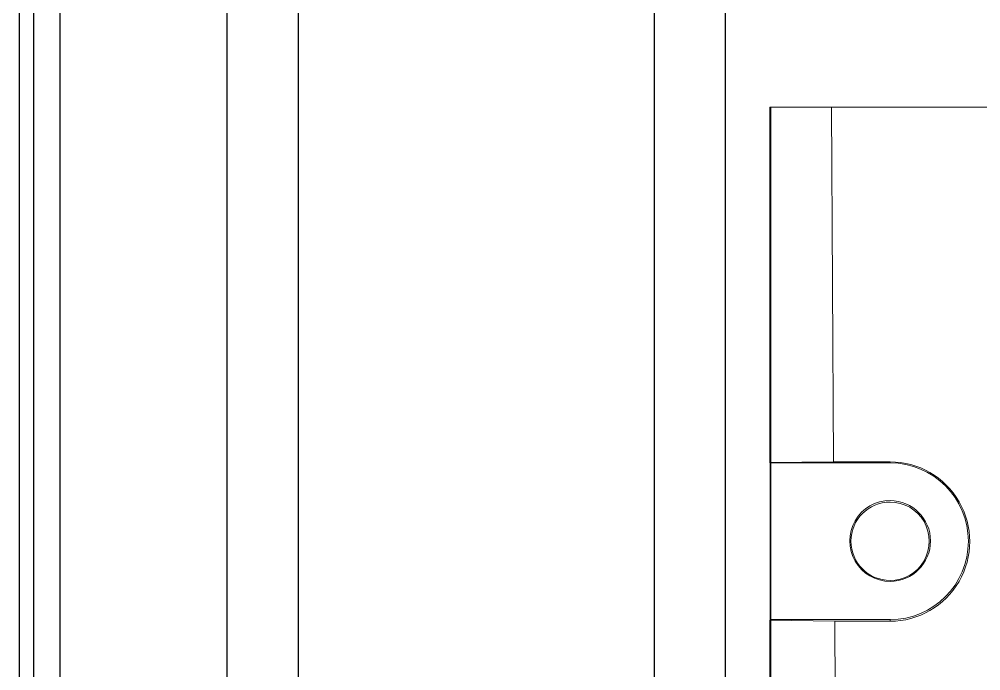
# Model space of a CAD drawing. Header units: millimetres. Extents: x 37984 to 70752, y 14140 to 37584.
# Drawn here: x 45789.5 to 45857, y 28279.7 to 28325.4 of the extents above; entities that cross this region are included whole.
import ezdxf

# ---------------------------------------------------------------- set-up
doc = ezdxf.new("R2010")
doc.units = ezdxf.units.MM
doc.set_wipeout_variables(frame=1)
doc.layers.add('! NO PLOT !', color=7, linetype='Continuous', true_color=0xff75dd, plot=False)
doc.layers.add('000-PI-Oprema', color=30, linetype='Continuous', lineweight=5)
doc.layers.add('002-PI-Kabelska kanalica', color=150, linetype='Continuous')
doc.layers.add('004-PI-DIN Šina', color=3, linetype='Continuous')

# ---------------------------------------------------------------- blocks, each defined once
blk = doc.blocks.new('*U528')
at = {"layer": '002-PI-Kabelska kanalica'}
blk.add_line((-20, -100), (-20, 120), dxfattribs=at)
blk = doc.blocks.new('8606.000_montažna')
at = {"layer": '! NO PLOT !'}
blk.add_line((51182.395, 38449.418), (51182.395, 36559.418), dxfattribs=at)
blk = doc.blocks.new('spojnica')
at = {"layer": '! NO PLOT !', "transparency": 33554687}
blk.add_line((44768.495, 28811.504), (44768.495, 26919.404), dxfattribs=at)
blk = doc.blocks.new('DELTA IP 30 - 47506030')
blk.add_wipeout([(47259.125, 28642.892), (47320.16, 28642.779), (47320.16, 28587.934), (47259.125, 28587.933)]).dxf.layer = '000-PI-Oprema'
at = {"layer": '000-PI-Oprema'}
for p, q in [((47259.125, 28606.459), (47259.125, 28592.269)), ((47284.027, 28592.399), (47284.027, 28596.374)), ((47284.101, 28596.374), (47284.027, 28596.374)), ((47284.101, 28587.951), (47284.101, 28596.374)), ((47295.101, 28596.374), (47295.216, 28596.374)), ((47295.101, 28596.374), (47295.101, 28587.951)), ((47295.216, 28592.484), (47295.216, 28596.374)), ((47259.125, 28592.269), (47284.027, 28592.399)), ((47259.125, 28592.269), (47259.125, 28587.933)), ((47284.072, 28587.933), (47284.027, 28592.399)), ((47295.216, 28592.484), (47295.143, 28587.934)), ((47302.621, 28592.521), (47295.216, 28592.484)), ((47320.16, 28587.994), (47259.125, 28587.996)), ((47259.125, 28587.933), (47284.072, 28587.933)), ((47284.101, 28587.951), (47284.072, 28587.933)), ((47295.101, 28587.951), (47284.101, 28587.951)), ((47295.101, 28587.951), (47295.143, 28587.934)), ((47295.143, 28587.934), (47320.16, 28587.934))]:
    blk.add_line(p, q, dxfattribs=at)
for centre, major_axis, start_param, end_param in [((47289.622, 28596.374), (5.594, 0), 0, 3.141593), ((47289.601, 28596.374), (0, 5.5), -1.570796, 1.570796), ((47289.581, 28596.374), (-2.838, 0), 3.141593, 6.283185), ((47289.601, 28596.374), (0, -2.75), 1.570796, 4.712389), ((47289.581, 28596.374), (-2.838, 0), 0, 3.141593), ((47289.601, 28596.374), (0, -2.75), -1.570796, 1.570796)]:
    blk.add_ellipse(centre, major_axis=major_axis, ratio=0.999993, start_param=start_param, end_param=end_param, dxfattribs=at)
blk = doc.blocks.new('*U529')
at = {"layer": '004-PI-DIN Šina'}
blk.add_lwpolyline([(220, -17.5), (220, 17.5), (0, 17.5), (0, -17.5)], close=True, dxfattribs=at)
for points in [[(0, 12.5), (220, 12.5)], [(0, -12.5), (220, -12.5)]]:
    blk.add_lwpolyline(points, dxfattribs=at)

msp = doc.modelspace()

# ---------------------------------------------------------------- block references
for name, p, rotation in [('*U528', (45770.483, 28339.404), 180), ('*U529', (45821.574, 28439.404), 270)]:
    msp.add_blockref(name, p, dxfattribs=dict(rotation=rotation))
at = {"layer": '000-PI-Oprema'}
for name, p in [('8606.000_montažna', (-5392.912, -9740.014)), ('spojnica', (1023.847, -100))]:
    msp.add_blockref(name, p, dxfattribs=at)

# ---------------------------------------------------------------- next in the draw order: block references
at = {"layer": '000-PI-Oprema', "rotation": 270}
msp.add_blockref('DELTA IP 30 - 47506030', (17254.271, 75578.377), dxfattribs=at)

doc.saveas('drawing.dxf')
